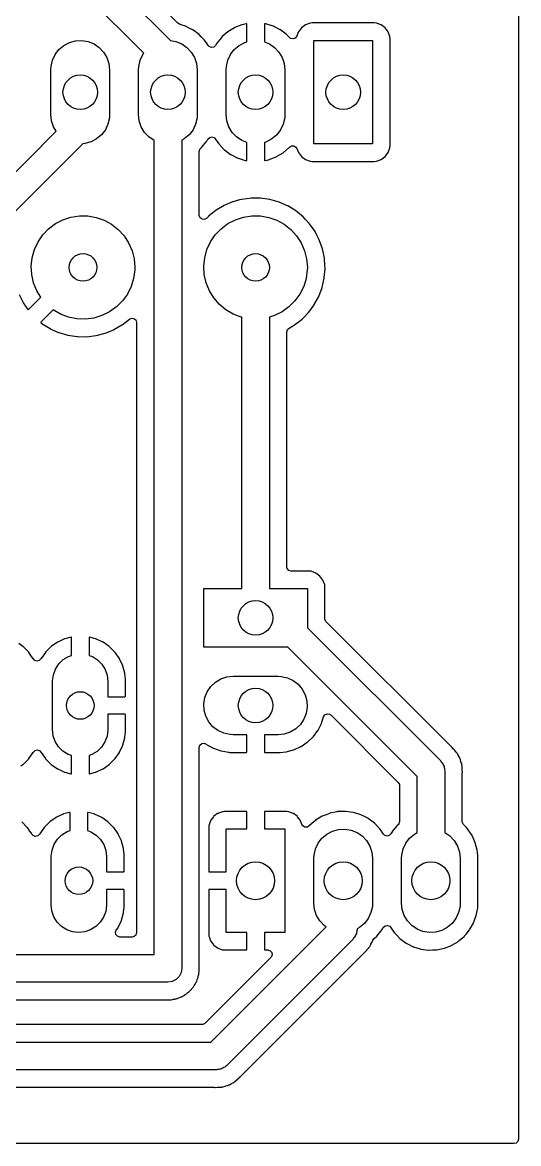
# Model space of a CAD drawing. Extents: x 116.3 to 157, y -94 to -43.2.
# Drawn here: x 142.6 to 156.97, y -93.98 to -61.48 of the extents above; entities that cross this region are included whole.
import ezdxf

# ---------------------------------------------------------------- set-up
doc = ezdxf.new("R2010")
doc.units = 0
doc.layers.add('BLACK', color=7, linetype='CONTINUOUS')

msp = doc.modelspace()

# ---------------------------------------------------------------- linework, layer by layer
at = {"layer": 'BLACK', "linetype": 'CONTINUOUS'}
for p, q in [((156.974, -43.306), (156.974, -93.854)), ((147.1, -61.5011), (143.434, -57.8352)), ((143.017, -58.1372), (146.885, -62.0052)), ((146.118, -62.3694), (142.568, -58.82)), ((147.151, -61.5323), (147.1, -61.5011)), ((147.224, -61.5548), (147.151, -61.5323)), ((147.327, -61.5868), (147.224, -61.5548)), ((147.43, -61.639), (147.327, -61.5868)), ((147.528, -61.6888), (147.43, -61.639)), ((147.532, -61.6912), (147.528, -61.6888)), ((147.528, -61.6888), (147.528, -61.6888)), ((147.717, -61.8289), (147.532, -61.6912)), ((148.547, -61.7523), (148.381, -61.8963)), ((148.555, -61.746), (148.547, -61.7523)), ((148.743, -61.632), (148.555, -61.746)), ((148.753, -61.6273), (148.743, -61.632)), ((148.957, -61.5465), (148.753, -61.6273)), ((148.967, -61.5435), (148.957, -61.5465)), ((149.085, -61.5188), (148.967, -61.5435)), ((149.096, -61.5203), (149.085, -61.5188)), ((149.1, -61.5338), (149.096, -61.5203)), ((149.1, -62.0435), (149.1, -61.5338)), ((149.612, -61.5183), (149.608, -61.5315)), ((149.608, -61.5315), (149.608, -62.0415)), ((149.626, -61.5161), (149.612, -61.5183)), ((149.641, -61.5182), (149.626, -61.5161)), ((149.652, -61.5205), (149.641, -61.5182)), ((149.861, -61.5856), (149.652, -61.5205)), ((149.871, -61.5896), (149.861, -61.5856)), ((150.067, -61.6893), (149.871, -61.5896)), ((150.076, -61.6949), (150.067, -61.6893)), ((150.253, -61.8261), (150.076, -61.6949)), ((150.593, -61.7533), (150.59, -61.7617)), ((150.681, -61.6367), (150.593, -61.7533)), ((150.797, -61.5494), (150.681, -61.6367)), ((150.933, -61.4983), (150.797, -61.5494)), ((150.996, -61.4915), (150.933, -61.4983)), ((152.792, -61.4915), (150.996, -61.4915)), ((152.854, -61.4983), (152.792, -61.4915)), ((152.991, -61.5494), (152.854, -61.4983)), ((153.107, -61.6367), (152.991, -61.5494)), ((153.194, -61.7533), (153.107, -61.6367)), ((153.246, -61.8897), (153.194, -61.7533)), ((143.798, -62.1453), (143.961, -62.0597)), ((143.961, -62.0597), (144.138, -62.0109)), ((144.138, -62.0109), (144.321, -62.0013)), ((144.321, -62.0013), (144.502, -62.0313)), ((144.502, -62.0313), (144.673, -62.0995)), ((146.885, -62.0052), (147.042, -62.0313)), ((147.042, -62.0313), (147.213, -62.0995)), ((147.777, -61.8912), (147.717, -61.8289)), ((147.835, -61.9519), (147.777, -61.8912)), ((147.876, -61.9957), (147.835, -61.9519)), ((147.947, -62.1009), (147.876, -61.9957)), ((148.234, -62.0739), (148.228, -62.0827)), ((148.373, -61.904), (148.234, -62.0739)), ((148.381, -61.8963), (148.373, -61.904)), ((148.878, -62.1453), (149.041, -62.0597)), ((149.041, -62.0597), (149.1, -62.0435)), ((149.608, -62.0415), (149.753, -62.0995)), ((150.261, -61.8331), (150.253, -61.8261)), ((150.339, -61.9156), (150.261, -61.8331)), ((150.37, -61.9391), (150.339, -61.9156)), ((150.439, -61.9543), (150.37, -61.9391)), ((150.506, -61.9296), (150.439, -61.9543)), ((150.548, -61.8728), (150.506, -61.9296)), ((150.59, -61.7617), (150.548, -61.8728)), ((151.044, -65), (151.044, -62)), ((151.044, -62), (152.744, -62)), ((152.744, -62), (152.744, -65)), ((153.252, -61.9519), (153.246, -61.8897)), ((153.252, -65.0481), (153.252, -61.9519)), ((143.547, -62.4097), (143.658, -62.2638)), ((143.658, -62.2638), (143.798, -62.1453)), ((144.673, -62.0995), (144.825, -62.2027)), ((144.825, -62.2027), (144.951, -62.3361)), ((144.951, -62.3361), (145.045, -62.4935)), ((146.087, -62.4097), (146.118, -62.3694)), ((147.213, -62.0995), (147.365, -62.2027)), ((147.365, -62.2027), (147.491, -62.3361)), ((147.491, -62.3361), (147.585, -62.4935)), ((147.98, -62.1499), (147.947, -62.1009)), ((148.007, -62.1791), (147.98, -62.1499)), ((148.074, -62.2051), (148.007, -62.1791)), ((148.143, -62.1912), (148.074, -62.2051)), ((148.194, -62.1419), (148.143, -62.1912)), ((148.228, -62.0827), (148.194, -62.1419)), ((148.627, -62.4097), (148.738, -62.2638)), ((148.738, -62.2638), (148.878, -62.1453)), ((149.753, -62.0995), (149.905, -62.2027)), ((149.905, -62.2027), (150.031, -62.3361)), ((150.031, -62.3361), (150.125, -62.4935)), ((143.429, -62.7553), (143.469, -62.5761)), ((143.469, -62.5761), (143.547, -62.4097)), ((145.045, -62.4935), (145.104, -62.6675)), ((145.104, -62.6675), (145.124, -62.85)), ((145.969, -62.7553), (146.009, -62.5761)), ((146.009, -62.5761), (146.087, -62.4097)), ((147.585, -62.4935), (147.644, -62.6675)), ((147.644, -62.6675), (147.664, -62.85)), ((148.509, -62.7553), (148.549, -62.5761)), ((148.549, -62.5761), (148.627, -62.4097)), ((150.125, -62.4935), (150.184, -62.6675)), ((150.184, -62.6675), (150.204, -62.85)), ((143.424, -62.85), (143.429, -62.7553)), ((143.424, -64.15), (143.424, -62.85)), ((145.124, -62.85), (145.124, -64.15)), ((145.964, -62.85), (145.969, -62.7553)), ((145.964, -64.15), (145.964, -62.85)), ((147.664, -62.85), (147.664, -64.15)), ((148.504, -62.85), (148.509, -62.7553)), ((148.504, -64.15), (148.504, -62.85)), ((150.204, -62.85), (150.204, -64.15)), ((143.444, -64.3325), (143.424, -64.15)), ((143.502, -64.5065), (143.444, -64.3325)), ((145.119, -64.2447), (145.078, -64.4239)), ((145.124, -64.15), (145.119, -64.2447)), ((145.984, -64.3325), (145.964, -64.15)), ((146.042, -64.5065), (145.984, -64.3325)), ((147.659, -64.2447), (147.618, -64.4239)), ((147.664, -64.15), (147.659, -64.2447)), ((148.524, -64.3325), (148.504, -64.15)), ((148.582, -64.5065), (148.524, -64.3325)), ((150.199, -64.2447), (150.158, -64.4239)), ((150.204, -64.15), (150.199, -64.2447)), ((137.488, -70.72), (143.577, -64.6311)), ((143.577, -64.6311), (143.502, -64.5065)), ((145.001, -64.5903), (144.889, -64.7362)), ((145.078, -64.4239), (145.001, -64.5903)), ((146.137, -64.6639), (146.042, -64.5065)), ((146.263, -64.7973), (146.137, -64.6639)), ((147.541, -64.5903), (147.429, -64.7362)), ((147.618, -64.4239), (147.541, -64.5903)), ((148.677, -64.6639), (148.582, -64.5065)), ((148.803, -64.7973), (148.677, -64.6639)), ((150.081, -64.5903), (149.969, -64.7362)), ((150.158, -64.4239), (150.081, -64.5903)), ((144.347, -64.9923), (137.937, -71.4028)), ((144.41, -64.9891), (144.347, -64.9923)), ((144.587, -64.9403), (144.41, -64.9891)), ((144.749, -64.8547), (144.587, -64.9403)), ((144.889, -64.7362), (144.749, -64.8547)), ((146.414, -64.8999), (146.263, -64.7973)), ((146.414, -88.5), (146.414, -64.8999)), ((147.289, -64.8547), (147.214, -64.8944)), ((147.214, -64.8944), (147.214, -88.9)), ((147.429, -64.7362), (147.289, -64.8547)), ((147.837, -65.0447), (147.934, -64.9264)), ((147.934, -64.9264), (147.937, -64.9222)), ((147.934, -64.9264), (147.934, -64.9264)), ((147.937, -64.9222), (147.974, -64.8581)), ((147.974, -64.8581), (148.025, -64.8088)), ((148.025, -64.8088), (148.095, -64.7949)), ((148.095, -64.7949), (148.161, -64.8209)), ((148.161, -64.8209), (148.188, -64.85)), ((148.188, -64.85), (148.289, -64.9996)), ((148.289, -64.9996), (148.295, -65.0079)), ((148.955, -64.9005), (148.803, -64.7973)), ((149.1, -64.9585), (148.955, -64.9005)), ((149.1, -65.4685), (149.1, -64.9585)), ((149.667, -64.9403), (149.608, -64.9565)), ((149.608, -64.9565), (149.608, -65.4662)), ((149.829, -64.8547), (149.667, -64.9403)), ((149.969, -64.7362), (149.829, -64.8547)), ((152.744, -65), (151.044, -65)), ((147.722, -65.2178), (147.742, -65.1497)), ((147.722, -67.0655), (147.722, -65.2178)), ((147.742, -65.1497), (147.766, -65.1227)), ((147.766, -65.1227), (147.787, -65.104)), ((147.787, -65.104), (147.791, -65.1005)), ((147.787, -65.104), (147.787, -65.104)), ((147.791, -65.1005), (147.837, -65.0447)), ((148.295, -65.0079), (148.447, -65.1669)), ((148.447, -65.1669), (148.455, -65.1739)), ((148.455, -65.1739), (148.631, -65.3051)), ((148.631, -65.3051), (148.64, -65.3107)), ((148.64, -65.3107), (148.836, -65.4104)), ((149.964, -65.368), (150.152, -65.254)), ((150.152, -65.254), (150.161, -65.2477)), ((150.161, -65.2477), (150.327, -65.1037)), ((150.327, -65.1037), (150.334, -65.096)), ((150.334, -65.096), (150.335, -65.0957)), ((150.335, -65.0956), (150.338, -65.0922)), ((150.335, -65.0957), (150.335, -65.0956)), ((150.338, -65.0922), (150.339, -65.0929)), ((150.339, -65.0929), (150.393, -65.0557)), ((150.393, -65.0557), (150.464, -65.0538)), ((150.464, -65.0538), (150.525, -65.0905)), ((150.525, -65.0905), (150.55, -65.1314)), ((150.55, -65.1314), (150.557, -65.1497)), ((150.557, -65.1497), (150.593, -65.2467)), ((150.593, -65.2467), (150.681, -65.3633)), ((153.107, -65.3633), (153.194, -65.2467)), ((153.194, -65.2467), (153.246, -65.1103)), ((153.246, -65.1103), (153.252, -65.0481)), ((148.836, -65.4104), (148.846, -65.4144)), ((148.846, -65.4144), (149.056, -65.4795)), ((149.056, -65.4795), (149.066, -65.4818)), ((149.066, -65.4818), (149.082, -65.4839)), ((149.082, -65.4839), (149.096, -65.4817)), ((149.096, -65.4817), (149.1, -65.4685)), ((149.608, -65.4662), (149.612, -65.4797)), ((149.612, -65.4797), (149.622, -65.4812)), ((149.622, -65.4812), (149.74, -65.4565)), ((149.74, -65.4565), (149.75, -65.4535)), ((149.75, -65.4535), (149.955, -65.3727)), ((149.955, -65.3727), (149.964, -65.368)), ((150.681, -65.3633), (150.797, -65.4506)), ((150.797, -65.4506), (150.933, -65.5017)), ((150.933, -65.5017), (150.996, -65.5085)), ((150.996, -65.5085), (152.792, -65.5085)), ((152.792, -65.5085), (152.854, -65.5017)), ((152.854, -65.5017), (152.991, -65.4506)), ((152.991, -65.4506), (153.107, -65.3633)), ((148.889, -66.6248), (148.692, -66.6788)), ((148.952, -66.6077), (148.889, -66.6248)), ((148.956, -66.6065), (148.952, -66.6077)), ((148.952, -66.6077), (148.952, -66.6077)), ((149.104, -66.587), (148.956, -66.6065)), ((149.223, -66.5713), (149.104, -66.587)), ((149.227, -66.5708), (149.223, -66.5713)), ((149.223, -66.5713), (149.223, -66.5713)), ((149.232, -66.5708), (149.227, -66.5708)), ((149.357, -66.5715), (149.232, -66.5708)), ((149.232, -66.5708), (149.232, -66.5708)), ((149.501, -66.5722), (149.357, -66.5715)), ((149.568, -66.5817), (149.501, -66.5722)), ((149.768, -66.6102), (149.568, -66.5817)), ((149.772, -66.6108), (149.768, -66.6102)), ((149.768, -66.6102), (149.768, -66.6102)), ((150.036, -66.6858), (149.772, -66.6108)), ((148.205, -66.9269), (147.991, -67.0981)), ((148.209, -66.9247), (148.205, -66.9269)), ((148.395, -66.8128), (148.209, -66.9247)), ((148.209, -66.9247), (148.209, -66.9247)), ((148.44, -66.7862), (148.395, -66.8128)), ((148.444, -66.7845), (148.44, -66.7862)), ((148.688, -66.6805), (148.444, -66.7845)), ((148.444, -66.7845), (148.444, -66.7845)), ((148.692, -66.6788), (148.688, -66.6805)), ((150.04, -66.6875), (150.036, -66.6858)), ((150.283, -66.7942), (150.04, -66.6875)), ((150.04, -66.6875), (150.04, -66.6875)), ((150.287, -66.7959), (150.283, -66.7942)), ((150.52, -66.939), (150.287, -66.7959)), ((150.566, -66.9768), (150.52, -66.939)), ((143.554, -67.3107), (143.773, -67.1972)), ((143.773, -67.1972), (144.006, -67.1208)), ((144.006, -67.1208), (144.249, -67.0837)), ((144.249, -67.0837), (144.495, -67.0867)), ((144.495, -67.0867), (144.737, -67.1298)), ((144.737, -67.1298), (144.969, -67.2118)), ((144.969, -67.2118), (145.184, -67.3306)), ((147.723, -67.0778), (147.722, -67.0655)), ((147.749, -67.1437), (147.723, -67.0778)), ((147.807, -67.1847), (147.749, -67.1437)), ((147.878, -67.1879), (147.807, -67.1847)), ((147.94, -67.1523), (147.878, -67.1879)), ((147.988, -67.1012), (147.94, -67.1523)), ((147.991, -67.0981), (147.988, -67.1012)), ((147.988, -67.1012), (147.988, -67.1012)), ((148.554, -67.3107), (148.773, -67.1972)), ((148.773, -67.1972), (149.006, -67.1208)), ((149.006, -67.1208), (149.249, -67.0837)), ((149.249, -67.0837), (149.495, -67.0867)), ((149.495, -67.0867), (149.737, -67.1298)), ((149.737, -67.1298), (149.969, -67.2118)), ((149.969, -67.2118), (150.184, -67.3306)), ((150.729, -67.1097), (150.566, -66.9768)), ((150.732, -67.1124), (150.729, -67.1097)), ((150.729, -67.1097), (150.729, -67.1097)), ((150.735, -67.1156), (150.732, -67.1124)), ((150.802, -67.1879), (150.735, -67.1156)), ((150.735, -67.1156), (150.735, -67.1156)), ((150.918, -67.3131), (150.802, -67.1879)), ((143.188, -67.636), (143.358, -67.4583)), ((143.358, -67.4583), (143.554, -67.3107)), ((145.184, -67.3306), (145.377, -67.483)), ((145.377, -67.483), (145.542, -67.6648)), ((148.188, -67.636), (148.358, -67.4583)), ((148.358, -67.4583), (148.554, -67.3107)), ((150.184, -67.3306), (150.377, -67.483)), ((150.377, -67.483), (150.542, -67.6648)), ((151.076, -67.5371), (150.918, -67.3131)), ((151.078, -67.5409), (151.076, -67.5371)), ((151.132, -67.6452), (151.078, -67.5409)), ((151.078, -67.5409), (151.078, -67.5409)), ((142.946, -68.0621), (143.05, -67.8391)), ((143.05, -67.8391), (143.188, -67.636)), ((145.542, -67.6648), (145.676, -67.8712)), ((145.676, -67.8712), (145.774, -68.0966)), ((147.946, -68.0621), (148.05, -67.8391)), ((148.05, -67.8391), (148.188, -67.636)), ((150.542, -67.6648), (150.676, -67.8712)), ((150.676, -67.8712), (150.774, -68.0966)), ((151.201, -67.7805), (151.132, -67.6452)), ((151.293, -68.0386), (151.201, -67.7805)), ((142.88, -68.2989), (142.946, -68.0621)), ((145.774, -68.0966), (145.834, -68.335)), ((147.88, -68.2989), (147.946, -68.0621)), ((150.774, -68.0966), (150.834, -68.335)), ((151.311, -68.128), (151.293, -68.0386)), ((151.338, -68.259), (151.311, -68.128)), ((142.854, -68.5434), (142.88, -68.2989)), ((142.868, -68.7888), (142.854, -68.5434)), ((145.834, -68.335), (145.854, -68.58)), ((145.854, -68.58), (145.852, -68.6533)), ((147.854, -68.5434), (147.88, -68.2989)), ((147.868, -68.7888), (147.854, -68.5434)), ((150.834, -68.335), (150.854, -68.58)), ((150.854, -68.58), (150.852, -68.6533)), ((151.348, -68.3068), (151.338, -68.259)), ((151.349, -68.311), (151.348, -68.3068)), ((151.349, -68.3111), (151.349, -68.311)), ((151.364, -68.5357), (151.349, -68.3111)), ((151.367, -68.58), (151.364, -68.5357)), ((151.367, -68.6222), (151.367, -68.58)), ((142.922, -69.0286), (142.868, -68.7888)), ((145.82, -68.897), (145.748, -69.1322)), ((145.852, -68.6533), (145.82, -68.897)), ((147.922, -69.0286), (147.868, -68.7888)), ((150.82, -68.897), (150.748, -69.1322)), ((150.852, -68.6533), (150.82, -68.897)), ((151.281, -69.1619), (151.342, -68.8949)), ((151.342, -68.8949), (151.345, -68.8688)), ((151.345, -68.8688), (151.366, -68.6246)), ((151.366, -68.6246), (151.367, -68.6222)), ((151.366, -68.6246), (151.366, -68.6246)), ((143.015, -69.2563), (142.922, -69.0286)), ((145.748, -69.1322), (145.64, -69.3526)), ((148.015, -69.2563), (147.922, -69.0286)), ((150.748, -69.1322), (150.64, -69.3526)), ((151.184, -69.4181), (151.281, -69.1619)), ((142.5, -69.3638), (142.619, -69.6007)), ((142.777, -69.7974), (143.13, -69.4444)), ((143.13, -69.4444), (143.015, -69.2563)), ((145.496, -69.5522), (145.322, -69.7257)), ((145.64, -69.3526), (145.496, -69.5522)), ((148.143, -69.4659), (148.015, -69.2563)), ((148.304, -69.6517), (148.143, -69.4659)), ((150.496, -69.5522), (150.322, -69.7257)), ((150.64, -69.3526), (150.496, -69.5522)), ((151.054, -69.6587), (151.184, -69.4181)), ((142.619, -69.6007), (142.624, -69.6081)), ((142.624, -69.6081), (142.753, -69.7963)), ((142.753, -69.7963), (142.763, -69.8046)), ((142.763, -69.8046), (142.777, -69.7974)), ((143.488, -69.8046), (143.137, -70.1563)), ((143.493, -69.8087), (143.488, -69.8046)), ((143.706, -69.9327), (143.493, -69.8087)), ((145.122, -69.8684), (144.901, -69.9766)), ((145.322, -69.7257), (145.122, -69.8684)), ((148.493, -69.8087), (148.304, -69.6517)), ((148.706, -69.9327), (148.493, -69.8087)), ((150.122, -69.8684), (149.901, -69.9766)), ((150.322, -69.7257), (150.122, -69.8684)), ((150.888, -69.8825), (150.891, -69.8794)), ((150.891, -69.8794), (150.894, -69.876)), ((150.894, -69.876), (151.051, -69.6622)), ((150.894, -69.876), (150.894, -69.876)), ((151.051, -69.6622), (151.054, -69.6587)), ((143.137, -70.1563), (143.129, -70.1697)), ((143.129, -70.1697), (143.136, -70.1796)), ((143.136, -70.1796), (143.167, -70.2056)), ((143.167, -70.2056), (143.174, -70.2106)), ((143.935, -70.0204), (143.706, -69.9327)), ((144.176, -70.0694), (143.935, -70.0204)), ((144.422, -70.0785), (144.176, -70.0694)), ((144.666, -70.0472), (144.422, -70.0785)), ((144.901, -69.9766), (144.666, -70.0472)), ((145.488, -70.242), (145.701, -70.0757)), ((145.701, -70.0757), (145.702, -70.0771)), ((145.702, -70.0771), (145.759, -70.0496)), ((145.759, -70.0496), (145.829, -70.0584)), ((145.829, -70.0584), (145.884, -70.1039)), ((145.884, -70.1039), (145.905, -70.174)), ((145.905, -70.174), (145.905, -87.8655)), ((148.935, -70.0204), (148.706, -69.9327)), ((148.954, -70.0242), (148.935, -70.0204)), ((148.954, -77.89), (148.954, -70.0242)), ((149.901, -69.9766), (149.754, -70.0208)), ((149.754, -70.0208), (149.754, -77.89)), ((150.485, -70.2451), (150.701, -70.0761)), ((150.701, -70.0761), (150.709, -70.0676)), ((150.709, -70.0676), (150.888, -69.8825)), ((143.174, -70.2106), (143.399, -70.3515)), ((143.399, -70.3515), (143.407, -70.3556)), ((143.407, -70.3556), (143.648, -70.4647)), ((143.648, -70.4647), (143.656, -70.4677)), ((143.656, -70.4677), (143.911, -70.543)), ((144.735, -70.556), (144.992, -70.4887)), ((144.992, -70.4887), (145, -70.4859)), ((145, -70.4859), (145.245, -70.3844)), ((145.245, -70.3844), (145.252, -70.3806)), ((145.252, -70.3806), (145.481, -70.2468)), ((145.481, -70.2468), (145.488, -70.242)), ((150.262, -70.4477), (150.282, -70.3796)), ((150.262, -77.2555), (150.262, -70.4477)), ((150.282, -70.3796), (150.325, -70.339)), ((150.325, -70.339), (150.482, -70.2472)), ((150.482, -70.2472), (150.485, -70.2451)), ((150.482, -70.2472), (150.482, -70.2472)), ((143.911, -70.543), (143.919, -70.5449)), ((143.919, -70.5449), (144.181, -70.585)), ((144.181, -70.585), (144.19, -70.5857)), ((144.19, -70.5857), (144.455, -70.5899)), ((144.455, -70.5899), (144.463, -70.5894)), ((144.463, -70.5894), (144.727, -70.5576)), ((144.727, -70.5576), (144.735, -70.556)), ((150.274, -77.3078), (150.262, -77.2555)), ((150.32, -77.3615), (150.274, -77.3078)), ((150.388, -77.3815), (150.32, -77.3615)), ((150.902, -77.3815), (150.388, -77.3815)), ((150.964, -77.3883), (150.902, -77.3815)), ((151.101, -77.4394), (150.964, -77.3883)), ((151.217, -77.5267), (151.101, -77.4394)), ((151.304, -77.6433), (151.217, -77.5267)), ((151.356, -77.7797), (151.304, -77.6433)), ((147.854, -79.59), (147.854, -77.89)), ((147.854, -77.89), (148.954, -77.89)), ((149.754, -77.89), (150.854, -77.89)), ((150.854, -77.89), (150.854, -79.0243)), ((151.362, -77.8419), (151.356, -77.7797)), ((151.362, -78.7615), (151.362, -77.8419)), ((151.365, -78.7883), (151.362, -78.7615)), ((151.399, -78.8506), (151.365, -78.7883)), ((155.019, -82.47), (151.399, -78.8506)), ((144.007, -79.2973), (143.83, -79.3448)), ((144.016, -79.2985), (144.007, -79.2973)), ((144.02, -79.312), (144.016, -79.2985)), ((144.531, -79.2989), (144.528, -79.3069)), ((144.545, -79.2986), (144.531, -79.2989)), ((144.718, -79.3448), (144.545, -79.2986)), ((150.854, -79.0243), (154.717, -82.8872)), ((142.614, -79.5706), (142.493, -79.4862)), ((142.618, -79.5738), (142.614, -79.5706)), ((142.614, -79.5706), (142.614, -79.5706)), ((142.78, -79.7357), (142.618, -79.5738)), ((143.426, -79.5781), (143.272, -79.7321)), ((143.434, -79.571), (143.426, -79.5781)), ((143.613, -79.4461), (143.434, -79.571)), ((143.622, -79.4406), (143.613, -79.4461)), ((143.82, -79.3485), (143.622, -79.4406)), ((143.83, -79.3448), (143.82, -79.3485)), ((144.02, -79.8266), (144.02, -79.312)), ((144.528, -79.3069), (144.528, -79.8265)), ((144.728, -79.3485), (144.718, -79.3448)), ((144.925, -79.4406), (144.728, -79.3485)), ((144.935, -79.4461), (144.925, -79.4406)), ((145.113, -79.571), (144.935, -79.4461)), ((145.122, -79.5781), (145.113, -79.571)), ((145.276, -79.7321), (145.122, -79.5781)), ((150.288, -79.59), (147.854, -79.59)), ((154.034, -83.3357), (150.288, -79.59)), ((142.783, -79.7402), (142.78, -79.7357)), ((142.824, -79.7981), (142.783, -79.7402)), ((142.783, -79.7402), (142.783, -79.7402)), ((142.911, -79.9233), (142.824, -79.7981)), ((142.914, -79.9282), (142.911, -79.9233)), ((142.915, -79.9305), (142.914, -79.9282)), ((142.946, -79.9666), (142.915, -79.9305)), ((143.133, -79.9305), (143.082, -79.9795)), ((143.14, -79.919), (143.133, -79.9305)), ((143.265, -79.7405), (143.14, -79.919)), ((143.272, -79.7321), (143.265, -79.7405)), ((143.654, -80.0744), (143.781, -79.9496)), ((143.781, -79.9496), (143.933, -79.8561)), ((143.933, -79.8561), (144.02, -79.8266)), ((144.528, -79.8265), (144.625, -79.861)), ((144.625, -79.861), (144.775, -79.9565)), ((144.775, -79.9565), (144.901, -80.0831)), ((145.283, -79.7405), (145.276, -79.7321)), ((145.408, -79.919), (145.283, -79.7405)), ((145.413, -79.9285), (145.408, -79.919)), ((145.505, -80.1259), (145.413, -79.9285)), ((143.012, -79.993), (142.946, -79.9666)), ((143.082, -79.9795), (143.012, -79.993)), ((143.496, -80.3919), (143.557, -80.2243)), ((143.557, -80.2243), (143.654, -80.0744)), ((144.901, -80.0831), (144.995, -80.2343)), ((144.995, -80.2343), (145.054, -80.4028)), ((145.509, -80.1362), (145.505, -80.1259)), ((145.565, -80.3467), (145.509, -80.1362)), ((143.474, -80.5688), (143.496, -80.3919)), ((143.474, -80.58), (143.474, -80.5688)), ((143.474, -81.98), (143.474, -80.58)), ((145.054, -80.4028), (145.074, -80.58)), ((145.074, -80.58), (145.074, -81.026)), ((145.567, -80.3575), (145.565, -80.3467)), ((145.582, -80.5202), (145.567, -80.3575)), ((145.582, -80.5256), (145.582, -80.5202)), ((145.582, -81.0125), (145.582, -80.5256)), ((148.057, -80.7291), (148.19, -80.6029)), ((148.19, -80.6029), (148.347, -80.5084)), ((148.347, -80.5084), (148.521, -80.4498)), ((148.521, -80.4498), (148.704, -80.43)), ((148.704, -80.43), (150.004, -80.43)), ((150.004, -80.43), (150.099, -80.4353)), ((150.099, -80.4353), (150.278, -80.4753)), ((150.278, -80.4753), (150.444, -80.5529)), ((150.444, -80.5529), (150.59, -80.6645)), ((147.885, -81.0514), (147.953, -80.8809)), ((147.953, -80.8809), (148.057, -80.7291)), ((150.59, -80.6645), (150.708, -80.8047)), ((150.708, -80.8047), (150.794, -80.9671)), ((145.074, -81.026), (145.564, -81.026)), ((145.564, -81.026), (145.579, -81.0215)), ((145.579, -81.0215), (145.58, -81.0201)), ((145.58, -81.0201), (145.582, -81.0125)), ((147.855, -81.2326), (147.885, -81.0514)), ((147.865, -81.4159), (147.855, -81.2326)), ((150.794, -80.9671), (150.843, -81.1441)), ((150.843, -81.1441), (150.852, -81.3274)), ((145.568, -81.534), (145.074, -81.534)), ((145.074, -81.534), (145.074, -81.98)), ((145.576, -81.5357), (145.568, -81.534)), ((145.577, -81.5369), (145.576, -81.5357)), ((145.582, -81.5521), (145.577, -81.5369)), ((145.582, -82.0344), (145.582, -81.5521)), ((147.913, -81.5929), (147.865, -81.4159)), ((150.822, -81.5086), (150.754, -81.6791)), ((150.852, -81.3274), (150.822, -81.5086)), ((151.324, -81.6066), (151.364, -81.5474)), ((151.364, -81.5474), (151.429, -81.5189)), ((151.429, -81.5189), (151.499, -81.5301)), ((151.499, -81.5301), (151.534, -81.5548)), ((151.534, -81.5548), (153.488, -83.5094)), ((147.999, -81.7553), (147.913, -81.5929)), ((148.118, -81.8955), (147.999, -81.7553)), ((148.263, -82.0071), (148.118, -81.8955)), ((150.651, -81.8309), (150.518, -81.957)), ((150.754, -81.6791), (150.651, -81.8309)), ((151.165, -81.9934), (151.264, -81.7975)), ((151.264, -81.7975), (151.268, -81.7877)), ((151.268, -81.7877), (151.324, -81.6066)), ((143.494, -82.1572), (143.474, -81.98)), ((143.552, -82.3257), (143.494, -82.1572)), ((145.051, -82.1681), (144.99, -82.3357)), ((145.074, -81.9912), (145.051, -82.1681)), ((145.074, -81.98), (145.074, -81.9912)), ((145.509, -82.4238), (145.565, -82.2133)), ((145.565, -82.2133), (145.567, -82.2025)), ((145.567, -82.2025), (145.582, -82.0398)), ((145.582, -82.0398), (145.582, -82.0344)), ((148.43, -82.0847), (148.263, -82.0071)), ((148.609, -82.1247), (148.43, -82.0847)), ((148.704, -82.13), (148.609, -82.1247)), ((149.1, -82.13), (148.704, -82.13)), ((149.1, -82.6245), (149.1, -82.13)), ((150.004, -82.13), (149.608, -82.13)), ((149.608, -82.13), (149.608, -82.6199)), ((150.186, -82.1102), (150.004, -82.13)), ((150.36, -82.0516), (150.186, -82.1102)), ((150.518, -81.957), (150.36, -82.0516)), ((150.862, -82.3385), (151.021, -82.1868)), ((151.021, -82.1868), (151.028, -82.1788)), ((151.028, -82.1788), (151.159, -82.0025)), ((151.159, -82.0025), (151.165, -81.9934)), ((143.647, -82.4769), (143.552, -82.3257)), ((143.773, -82.6035), (143.647, -82.4769)), ((144.894, -82.4856), (144.766, -82.6104)), ((144.99, -82.3357), (144.894, -82.4856)), ((145.413, -82.6315), (145.505, -82.4341)), ((145.505, -82.4341), (145.509, -82.4238)), ((147.722, -82.4977), (147.742, -82.4295)), ((147.722, -88.9955), (147.722, -82.4977)), ((147.742, -82.4295), (147.796, -82.383)), ((147.796, -82.383), (147.866, -82.3729)), ((147.866, -82.3729), (147.923, -82.3978)), ((147.923, -82.3978), (147.923, -82.3968)), ((147.923, -82.3968), (147.936, -82.4059)), ((147.936, -82.4059), (148.127, -82.5146)), ((148.127, -82.5146), (148.137, -82.519)), ((148.137, -82.519), (148.344, -82.594)), ((150.461, -82.5633), (150.662, -82.4731)), ((150.662, -82.4731), (150.671, -82.4679)), ((150.671, -82.4679), (150.853, -82.3451)), ((150.853, -82.3451), (150.862, -82.3385)), ((155.034, -82.4829), (155.019, -82.47)), ((155.045, -82.4911), (155.034, -82.4829)), ((155.049, -82.496), (155.045, -82.4911)), ((155.091, -82.542), (155.049, -82.496)), ((155.095, -82.5467), (155.091, -82.542)), ((155.11, -82.5613), (155.095, -82.5467)), ((142.618, -82.9862), (142.78, -82.8243)), ((142.78, -82.8243), (142.789, -82.8118)), ((142.789, -82.8118), (142.879, -82.6825)), ((142.879, -82.6825), (142.911, -82.6367)), ((142.911, -82.6367), (142.914, -82.6318)), ((142.914, -82.6318), (142.915, -82.6295)), ((142.915, -82.6295), (142.966, -82.5805)), ((142.966, -82.5805), (143.036, -82.567)), ((143.036, -82.567), (143.102, -82.5934)), ((143.102, -82.5934), (143.133, -82.6295)), ((143.133, -82.6295), (143.14, -82.641)), ((143.14, -82.641), (143.265, -82.8195)), ((143.265, -82.8195), (143.272, -82.8279)), ((143.272, -82.8279), (143.426, -82.9819)), ((143.923, -82.699), (143.773, -82.6035)), ((144.02, -82.7335), (143.923, -82.699)), ((144.02, -83.2531), (144.02, -82.7335)), ((144.614, -82.7039), (144.528, -82.7334)), ((144.528, -82.7334), (144.528, -83.248)), ((144.766, -82.6104), (144.614, -82.7039)), ((145.122, -82.9819), (145.276, -82.8279)), ((145.276, -82.8279), (145.283, -82.8195)), ((145.283, -82.8195), (145.408, -82.641)), ((145.408, -82.641), (145.413, -82.6315)), ((148.344, -82.594), (148.354, -82.5968)), ((148.354, -82.5968), (148.571, -82.6361)), ((148.571, -82.6361), (148.58, -82.6371)), ((148.58, -82.6371), (148.598, -82.6379)), ((148.598, -82.6379), (148.601, -82.638)), ((148.601, -82.638), (149.082, -82.638)), ((149.082, -82.638), (149.097, -82.6335)), ((149.097, -82.6335), (149.098, -82.6321)), ((149.098, -82.6321), (149.1, -82.6245)), ((149.608, -82.6199), (149.612, -82.6351)), ((149.612, -82.6351), (149.614, -82.6363)), ((149.614, -82.6363), (149.621, -82.638)), ((149.621, -82.638), (150.059, -82.638)), ((150.059, -82.638), (150.064, -82.6378)), ((150.064, -82.6378), (150.228, -82.6239)), ((150.228, -82.6239), (150.239, -82.6221)), ((150.239, -82.6221), (150.451, -82.5669)), ((150.451, -82.5669), (150.461, -82.5633)), ((155.112, -82.5638), (155.11, -82.5613)), ((155.123, -82.5772), (155.112, -82.5638)), ((155.127, -82.5822), (155.123, -82.5772)), ((155.168, -82.6281), (155.127, -82.5822)), ((155.168, -82.6282), (155.168, -82.6281)), ((155.173, -82.6331), (155.168, -82.6282)), ((155.176, -82.6388), (155.173, -82.6331)), ((155.18, -82.6452), (155.176, -82.6388)), ((155.176, -82.6388), (155.176, -82.6388)), ((155.191, -82.6615), (155.18, -82.6452)), ((155.2, -82.6725), (155.191, -82.6615)), ((155.214, -82.7009), (155.2, -82.6725)), ((155.231, -82.7334), (155.214, -82.7009)), ((155.234, -82.7392), (155.231, -82.7334)), ((155.268, -82.7984), (155.234, -82.7392)), ((155.27, -82.8047), (155.268, -82.7984)), ((155.273, -82.8118), (155.27, -82.8047)), ((155.27, -82.8047), (155.27, -82.8047)), ((155.28, -82.8301), (155.273, -82.8118)), ((155.287, -82.8426), (155.28, -82.8301)), ((155.288, -82.849), (155.287, -82.8426)), ((155.304, -82.9087), (155.288, -82.849)), ((155.288, -82.849), (155.288, -82.849)), ((142.55, -83.0337), (142.614, -82.9894)), ((142.614, -82.9894), (142.618, -82.9862)), ((142.614, -82.9894), (142.614, -82.9894)), ((143.426, -82.9819), (143.434, -82.989)), ((143.434, -82.989), (143.613, -83.1139)), ((143.613, -83.1139), (143.622, -83.1194)), ((143.622, -83.1194), (143.82, -83.2115)), ((144.728, -83.2115), (144.925, -83.1194)), ((144.925, -83.1194), (144.935, -83.1139)), ((144.935, -83.1139), (145.113, -82.989)), ((145.113, -82.989), (145.122, -82.9819)), ((154.717, -82.8872), (154.735, -82.9126)), ((154.735, -82.9126), (154.757, -82.9349)), ((154.757, -82.9349), (154.772, -82.9629)), ((154.772, -82.9629), (154.79, -82.9884)), ((154.79, -82.9884), (154.8, -83.0183)), ((154.8, -83.0183), (154.814, -83.0464)), ((154.814, -83.0464), (154.819, -83.0775)), ((154.819, -83.0775), (154.829, -83.1074)), ((154.829, -83.1074), (154.829, -83.1389)), ((154.829, -83.1389), (154.834, -83.17)), ((154.834, -83.17), (154.834, -84.9601)), ((155.306, -82.915), (155.304, -82.9087)), ((155.327, -82.9801), (155.306, -82.915)), ((155.328, -82.9866), (155.327, -82.9801)), ((155.329, -82.9941), (155.328, -82.9866)), ((155.328, -82.9866), (155.328, -82.9866)), ((155.332, -83.0135), (155.329, -82.9941)), ((155.336, -83.0271), (155.332, -83.0135)), ((155.336, -83.0337), (155.336, -83.0271)), ((155.34, -83.0954), (155.336, -83.0337)), ((155.336, -83.0337), (155.336, -83.0337)), ((155.34, -83.102), (155.34, -83.0954)), ((155.342, -83.1224), (155.34, -83.102)), ((155.342, -83.1429), (155.342, -83.1224)), ((155.342, -83.1495), (155.342, -83.1429)), ((155.345, -83.2043), (155.342, -83.1495)), ((155.346, -83.2178), (155.345, -83.2043)), ((143.82, -83.2115), (143.83, -83.2152)), ((143.83, -83.2152), (144.002, -83.2614)), ((144.002, -83.2614), (144.016, -83.2611)), ((144.016, -83.2611), (144.02, -83.2531)), ((144.528, -83.248), (144.532, -83.2615)), ((144.532, -83.2615), (144.54, -83.2627)), ((144.54, -83.2627), (144.718, -83.2152)), ((144.718, -83.2152), (144.728, -83.2115)), ((153.488, -83.5094), (153.522, -83.5717)), ((154.034, -84.9656), (154.034, -83.3357)), ((155.342, -83.2514), (155.344, -83.2317)), ((155.342, -84.6437), (155.342, -83.2514)), ((155.344, -83.2317), (155.345, -83.2243)), ((155.345, -83.2243), (155.346, -83.2178)), ((153.522, -83.5717), (153.525, -83.5985)), ((153.525, -83.5985), (153.525, -84.6422)), ((143.78, -84.4285), (143.582, -84.5206)), ((143.79, -84.4248), (143.78, -84.4285)), ((143.967, -84.3773), (143.79, -84.4248)), ((143.976, -84.3785), (143.967, -84.3773)), ((143.98, -84.392), (143.976, -84.3785)), ((143.98, -84.9066), (143.98, -84.392)), ((144.491, -84.3789), (144.488, -84.3869)), ((144.488, -84.3869), (144.488, -84.9065)), ((144.505, -84.3786), (144.491, -84.3789)), ((144.678, -84.4248), (144.505, -84.3786)), ((144.688, -84.4285), (144.678, -84.4248)), ((144.885, -84.5206), (144.688, -84.4285)), ((148.136, -84.5043), (148.059, -84.6064)), ((148.148, -84.4917), (148.136, -84.5043)), ((148.25, -84.4152), (148.148, -84.4917)), ((148.266, -84.4067), (148.25, -84.4152)), ((148.386, -84.3615), (148.266, -84.4067)), ((148.401, -84.3579), (148.386, -84.3615)), ((148.452, -84.3524), (148.401, -84.3579)), ((148.459, -84.352), (148.452, -84.3524)), ((149.086, -84.352), (148.459, -84.352)), ((149.094, -84.3537), (149.086, -84.352)), ((149.095, -84.3549), (149.094, -84.3537)), ((149.1, -84.3701), (149.095, -84.3549)), ((149.1, -84.86), (149.1, -84.3701)), ((149.609, -84.3579), (149.608, -84.3655)), ((149.608, -84.3655), (149.608, -84.86)), ((149.611, -84.3565), (149.609, -84.3579)), ((149.626, -84.352), (149.611, -84.3565)), ((150.248, -84.352), (149.626, -84.352)), ((150.255, -84.3524), (150.248, -84.352)), ((150.306, -84.3579), (150.255, -84.3524)), ((150.321, -84.3615), (150.306, -84.3579)), ((150.442, -84.4067), (150.321, -84.3615)), ((150.457, -84.4152), (150.442, -84.4067)), ((150.56, -84.4917), (150.457, -84.4152)), ((150.572, -84.5043), (150.56, -84.4917)), ((150.649, -84.6064), (150.572, -84.5043)), ((151.288, -84.4888), (151.09, -84.6084)), ((151.398, -84.4452), (151.288, -84.4888)), ((151.497, -84.4061), (151.398, -84.4452)), ((151.502, -84.4041), (151.497, -84.4061)), ((151.497, -84.4061), (151.497, -84.4061)), ((151.705, -84.3615), (151.502, -84.4041)), ((151.722, -84.3578), (151.705, -84.3615)), ((151.728, -84.3568), (151.722, -84.3578)), ((151.722, -84.3578), (151.722, -84.3578)), ((151.844, -84.3524), (151.728, -84.3568)), ((151.953, -84.3483), (151.844, -84.3524)), ((151.958, -84.3481), (151.953, -84.3483)), ((151.953, -84.3483), (151.953, -84.3483)), ((151.963, -84.3488), (151.958, -84.3481)), ((152.181, -84.3777), (151.963, -84.3488)), ((151.963, -84.3488), (151.963, -84.3488)), ((152.187, -84.3784), (152.181, -84.3777)), ((152.181, -84.3777), (152.181, -84.3777)), ((152.407, -84.4468), (152.187, -84.3784)), ((152.486, -84.4868), (152.407, -84.4468)), ((152.608, -84.5488), (152.486, -84.4868)), ((142.74, -84.8157), (142.578, -84.6538)), ((142.743, -84.8202), (142.74, -84.8157)), ((142.792, -84.8899), (142.743, -84.8202)), ((142.743, -84.8202), (142.743, -84.8202)), ((143.225, -84.8205), (143.1, -84.999)), ((143.232, -84.8121), (143.225, -84.8205)), ((143.386, -84.6581), (143.232, -84.8121)), ((143.394, -84.651), (143.386, -84.6581)), ((143.573, -84.5261), (143.394, -84.651)), ((143.582, -84.5206), (143.573, -84.5261)), ((144.895, -84.5261), (144.885, -84.5206)), ((145.073, -84.651), (144.895, -84.5261)), ((145.082, -84.6581), (145.073, -84.651)), ((145.236, -84.8121), (145.082, -84.6581)), ((145.243, -84.8205), (145.236, -84.8121)), ((145.368, -84.999), (145.243, -84.8205)), ((148.002, -84.7576), (147.996, -84.8085)), ((147.996, -84.8085), (147.996, -84.8153)), ((147.996, -84.8153), (147.996, -86.0879)), ((148.005, -84.7424), (148.002, -84.7576)), ((148.05, -84.6219), (148.005, -84.7424)), ((148.059, -84.6064), (148.05, -84.6219)), ((150.657, -84.6219), (150.649, -84.6064)), ((150.697, -84.7285), (150.657, -84.6219)), ((150.722, -84.7694), (150.697, -84.7285)), ((150.783, -84.8061), (150.722, -84.7694)), ((150.854, -84.8042), (150.783, -84.8061)), ((150.909, -84.7668), (150.854, -84.8042)), ((150.912, -84.7644), (150.909, -84.7674)), ((150.909, -84.7674), (150.909, -84.7668)), ((150.913, -84.7642), (150.912, -84.7644)), ((150.916, -84.7595), (150.913, -84.7642)), ((150.985, -84.6996), (150.916, -84.7595)), ((151.086, -84.6119), (150.985, -84.6996)), ((151.09, -84.6084), (151.086, -84.6119)), ((152.612, -84.5512), (152.608, -84.5488)), ((152.608, -84.5488), (152.608, -84.5488)), ((152.797, -84.6889), (152.612, -84.5512)), ((152.956, -84.8557), (152.797, -84.6889)), ((153.448, -84.7694), (153.314, -84.9336)), ((153.456, -84.7595), (153.448, -84.7694)), ((153.46, -84.756), (153.456, -84.7595)), ((153.482, -84.7373), (153.46, -84.756)), ((153.46, -84.756), (153.46, -84.756)), ((153.505, -84.7103), (153.482, -84.7373)), ((153.525, -84.6422), (153.505, -84.7103)), ((155.345, -84.6676), (155.342, -84.6437)), ((155.377, -84.7307), (155.345, -84.6676)), ((155.463, -84.8205), (155.377, -84.7307)), ((155.496, -84.8557), (155.463, -84.8205)), ((142.871, -85.0033), (142.792, -84.8899)), ((142.874, -85.0082), (142.871, -85.0033)), ((142.875, -85.0105), (142.874, -85.0082)), ((142.906, -85.0466), (142.875, -85.0105)), ((142.972, -85.073), (142.906, -85.0466)), ((143.042, -85.0595), (142.972, -85.073)), ((143.093, -85.0105), (143.042, -85.0595)), ((143.1, -84.999), (143.093, -85.0105)), ((143.517, -85.3043), (143.614, -85.1544)), ((143.614, -85.1544), (143.741, -85.0296)), ((143.741, -85.0296), (143.893, -84.9361)), ((143.893, -84.9361), (143.98, -84.9066)), ((144.488, -84.9065), (144.585, -84.941)), ((144.585, -84.941), (144.735, -85.0365)), ((144.735, -85.0365), (144.861, -85.1631)), ((145.373, -85.0085), (145.368, -84.999)), ((145.465, -85.2059), (145.373, -85.0085)), ((148.504, -86.106), (148.504, -84.86)), ((148.504, -84.86), (149.1, -84.86)), ((149.608, -84.86), (150.204, -84.86)), ((150.204, -84.86), (150.204, -87.86)), ((151.167, -85.2697), (151.278, -85.1238)), ((151.278, -85.1238), (151.418, -85.0053)), ((151.418, -85.0053), (151.581, -84.9197)), ((151.581, -84.9197), (151.758, -84.8709)), ((151.758, -84.8709), (151.941, -84.8613)), ((151.941, -84.8613), (152.122, -84.8913)), ((152.122, -84.8913), (152.293, -84.9595)), ((152.293, -84.9595), (152.445, -85.0627)), ((152.445, -85.0627), (152.571, -85.1961)), ((152.959, -84.8601), (152.956, -84.8557)), ((153.06, -85.0095), (152.959, -84.8601)), ((152.959, -84.8601), (152.959, -84.8601)), ((153.087, -85.0386), (153.06, -85.0095)), ((153.153, -85.0646), (153.087, -85.0386)), ((153.223, -85.0507), (153.153, -85.0646)), ((153.274, -85.0014), (153.223, -85.0507)), ((153.31, -84.9378), (153.274, -85.0014)), ((153.314, -84.9336), (153.31, -84.9378)), ((153.314, -84.9336), (153.314, -84.9336)), ((153.707, -85.2697), (153.818, -85.1238)), ((153.818, -85.1238), (153.958, -85.0053)), ((153.958, -85.0053), (154.034, -84.9656)), ((154.834, -84.9601), (154.985, -85.0627)), ((154.985, -85.0627), (155.111, -85.1961)), ((155.625, -85.0469), (155.496, -84.8557)), ((155.627, -85.0518), (155.625, -85.0469)), ((155.709, -85.232), (155.627, -85.0518)), ((143.434, -85.6488), (143.456, -85.4719)), ((143.456, -85.4719), (143.517, -85.3043)), ((144.861, -85.1631), (144.955, -85.3143)), ((144.955, -85.3143), (145.014, -85.4828)), ((145.469, -85.2162), (145.465, -85.2059)), ((145.525, -85.4267), (145.469, -85.2162)), ((145.527, -85.4375), (145.525, -85.4267)), ((145.542, -85.6002), (145.527, -85.4375)), ((151.049, -85.6153), (151.089, -85.4361)), ((151.089, -85.4361), (151.167, -85.2697)), ((152.571, -85.1961), (152.665, -85.3535)), ((152.665, -85.3535), (152.724, -85.5275)), ((153.589, -85.6153), (153.629, -85.4361)), ((153.629, -85.4361), (153.707, -85.2697)), ((155.111, -85.1961), (155.205, -85.3535)), ((155.205, -85.3535), (155.264, -85.5275)), ((155.72, -85.2571), (155.709, -85.232)), ((155.721, -85.2623), (155.72, -85.2571)), ((155.776, -85.4751), (155.721, -85.2623)), ((155.721, -85.2623), (155.721, -85.2623)), ((155.778, -85.4803), (155.776, -85.4751)), ((155.776, -85.4751), (155.776, -85.4751)), ((155.778, -85.4856), (155.778, -85.4803)), ((143.434, -85.66), (143.434, -85.6488)), ((143.434, -87.06), (143.434, -85.66)), ((145.014, -85.4828), (145.034, -85.66)), ((145.034, -85.66), (145.034, -86.106)), ((145.542, -85.6056), (145.542, -85.6002)), ((145.542, -86.0925), (145.542, -85.6056)), ((151.044, -85.71), (151.049, -85.6153)), ((151.044, -87.01), (151.044, -85.71)), ((152.724, -85.5275), (152.744, -85.71)), ((152.744, -85.71), (152.744, -87.01)), ((153.584, -85.71), (153.589, -85.6153)), ((153.584, -87.01), (153.584, -85.71)), ((155.264, -85.5275), (155.284, -85.71)), ((155.284, -85.71), (155.284, -87.01)), ((155.781, -85.5202), (155.778, -85.4856)), ((155.778, -85.4856), (155.778, -85.4856)), ((155.792, -85.6521), (155.781, -85.5202)), ((155.792, -87.1142), (155.792, -85.6521)), ((145.034, -86.106), (145.524, -86.106)), ((145.524, -86.106), (145.539, -86.1015)), ((145.539, -86.1015), (145.54, -86.1001)), ((145.54, -86.1001), (145.542, -86.0925)), ((147.996, -86.0879), (148, -86.1031)), ((148, -86.1031), (148.002, -86.1043)), ((148.002, -86.1043), (148.009, -86.106)), ((148.009, -86.106), (148.504, -86.106)), ((145.528, -86.614), (145.034, -86.614)), ((145.034, -86.614), (145.034, -87.06)), ((145.536, -86.6157), (145.528, -86.614)), ((145.537, -86.6169), (145.536, -86.6157)), ((145.542, -86.6321), (145.537, -86.6169)), ((145.542, -87.1144), (145.542, -86.6321)), ((147.997, -86.6199), (147.996, -86.6275)), ((147.996, -86.6275), (147.996, -87.9047)), ((147.999, -86.6185), (147.997, -86.6199)), ((148.014, -86.614), (147.999, -86.6185)), ((148.504, -86.614), (148.014, -86.614)), ((148.504, -87.86), (148.504, -86.614)), ((143.454, -87.2372), (143.434, -87.06)), ((145.034, -87.0712), (145.011, -87.2481)), ((145.034, -87.06), (145.034, -87.0712)), ((151.064, -87.1925), (151.044, -87.01)), ((152.739, -87.1047), (152.698, -87.2839)), ((152.744, -87.01), (152.739, -87.1047)), ((153.604, -87.1925), (153.584, -87.01)), ((155.279, -87.1047), (155.238, -87.2839)), ((155.284, -87.01), (155.279, -87.1047)), ((143.512, -87.4057), (143.454, -87.2372)), ((143.607, -87.5569), (143.512, -87.4057)), ((144.95, -87.4157), (144.854, -87.5656)), ((145.011, -87.2481), (144.95, -87.4157)), ((145.469, -87.5038), (145.525, -87.2933)), ((145.525, -87.2933), (145.527, -87.2825)), ((145.527, -87.2825), (145.542, -87.1198)), ((145.542, -87.1198), (145.542, -87.1144)), ((151.122, -87.3665), (151.064, -87.1925)), ((151.217, -87.5239), (151.122, -87.3665)), ((152.698, -87.2839), (152.621, -87.4503)), ((153.662, -87.3665), (153.604, -87.1925)), ((153.757, -87.5239), (153.662, -87.3665)), ((155.238, -87.2839), (155.161, -87.4503)), ((155.671, -87.5819), (155.75, -87.3652)), ((155.75, -87.3652), (155.765, -87.2825)), ((155.765, -87.2825), (155.79, -87.1424)), ((155.79, -87.1424), (155.791, -87.1383)), ((155.79, -87.1424), (155.79, -87.1424)), ((155.791, -87.1383), (155.792, -87.1142)), ((143.733, -87.6835), (143.607, -87.5569)), ((143.883, -87.779), (143.733, -87.6835)), ((144.726, -87.6904), (144.574, -87.7839)), ((144.854, -87.5656), (144.726, -87.6904)), ((145.317, -87.7932), (145.368, -87.721)), ((145.368, -87.721), (145.373, -87.7115)), ((145.373, -87.7115), (145.465, -87.5141)), ((145.465, -87.5141), (145.469, -87.5038)), ((148.058, -91.04), (151.401, -87.6969)), ((151.343, -87.6573), (151.217, -87.5239)), ((151.401, -87.6969), (151.343, -87.6573)), ((152.369, -87.7147), (152.294, -87.7544)), ((152.294, -87.7544), (152.294, -87.77)), ((152.509, -87.5962), (152.369, -87.7147)), ((152.621, -87.4503), (152.509, -87.5962)), ((153.017, -87.7822), (153.054, -87.7186)), ((153.054, -87.7186), (153.105, -87.6692)), ((153.105, -87.6692), (153.174, -87.6554)), ((153.174, -87.6554), (153.24, -87.6814)), ((153.24, -87.6814), (153.268, -87.7105)), ((153.268, -87.7105), (153.371, -87.8643)), ((153.883, -87.6573), (153.757, -87.5239)), ((154.035, -87.7605), (153.883, -87.6573)), ((154.909, -87.7147), (154.747, -87.8003)), ((155.049, -87.5962), (154.909, -87.7147)), ((155.161, -87.4503), (155.049, -87.5962)), ((155.565, -87.7688), (155.669, -87.5865)), ((155.669, -87.5865), (155.671, -87.5819)), ((144.051, -87.8389), (143.883, -87.779)), ((144.228, -87.86), (144.051, -87.8389)), ((144.406, -87.8413), (144.228, -87.86)), ((144.574, -87.7839), (144.406, -87.8413)), ((145.296, -87.8476), (145.317, -87.7932)), ((145.306, -87.9178), (145.296, -87.8476)), ((145.352, -87.9715), (145.306, -87.9178)), ((145.42, -87.9915), (145.352, -87.9715)), ((145.779, -87.9915), (145.42, -87.9915)), ((145.832, -87.9801), (145.779, -87.9915)), ((145.885, -87.9336), (145.832, -87.9801)), ((145.905, -87.8655), (145.885, -87.9336)), ((147.996, -87.9047), (147.996, -87.9115)), ((147.996, -87.9115), (148.002, -87.9624)), ((148.002, -87.9624), (148.005, -87.9776)), ((148.005, -87.9776), (148.05, -88.0981)), ((149.1, -87.86), (148.504, -87.86)), ((152.177, -88.0528), (148.507, -91.7228)), ((149.1, -88.3545), (149.1, -87.86)), ((150.204, -87.86), (149.608, -87.86)), ((149.608, -87.86), (149.608, -88.3499)), ((152.195, -88.0274), (152.177, -88.0528)), ((152.217, -88.0051), (152.195, -88.0274)), ((152.232, -87.9771), (152.217, -88.0051)), ((152.25, -87.9516), (152.232, -87.9771)), ((152.26, -87.9217), (152.25, -87.9516)), ((152.274, -87.8936), (152.26, -87.9217)), ((152.279, -87.8625), (152.274, -87.8936)), ((152.289, -87.8326), (152.279, -87.8625)), ((152.294, -87.77), (152.289, -87.8011)), ((152.289, -87.8011), (152.289, -87.8326)), ((152.754, -88.086), (152.786, -88.0347)), ((152.786, -88.0347), (152.867, -87.964)), ((152.867, -87.964), (152.871, -87.9605)), ((152.867, -87.964), (152.867, -87.964)), ((152.871, -87.9605), (152.875, -87.9564)), ((152.875, -87.9564), (152.982, -87.8251)), ((152.875, -87.9564), (152.875, -87.9564)), ((152.982, -87.8251), (153.017, -87.7822)), ((153.371, -87.8643), (153.375, -87.8682)), ((153.375, -87.8682), (153.375, -87.8682)), ((153.375, -87.8682), (153.433, -87.9294)), ((153.433, -87.9294), (153.53, -88.0311)), ((153.53, -88.0311), (153.715, -88.1688)), ((154.205, -87.8287), (154.035, -87.7605)), ((154.386, -87.8587), (154.205, -87.8287)), ((154.57, -87.8491), (154.386, -87.8587)), ((154.747, -87.8003), (154.57, -87.8491)), ((155.254, -88.0974), (155.407, -87.964)), ((155.407, -87.964), (155.411, -87.9605)), ((155.407, -87.964), (155.407, -87.964)), ((155.411, -87.9605), (155.451, -87.9115)), ((155.451, -87.9115), (155.554, -87.7864)), ((155.554, -87.7864), (155.557, -87.7822)), ((155.554, -87.7864), (155.554, -87.7864)), ((155.557, -87.7822), (155.565, -87.7688)), ((148.05, -88.0981), (148.059, -88.1136)), ((148.059, -88.1136), (148.136, -88.2157)), ((148.136, -88.2157), (148.148, -88.2283)), ((148.148, -88.2283), (148.25, -88.3048)), ((148.25, -88.3048), (148.266, -88.3133)), ((148.266, -88.3133), (148.386, -88.3585)), ((148.386, -88.3585), (148.401, -88.3621)), ((148.401, -88.3621), (148.452, -88.3676)), ((148.452, -88.3676), (148.459, -88.368)), ((148.459, -88.368), (149.082, -88.368)), ((149.082, -88.368), (149.097, -88.3635)), ((149.097, -88.3635), (149.098, -88.3621)), ((149.098, -88.3621), (149.1, -88.3545)), ((149.608, -88.3499), (149.612, -88.3651)), ((149.612, -88.3651), (149.614, -88.3663)), ((149.614, -88.3663), (149.621, -88.368)), ((149.621, -88.368), (149.707, -88.368)), ((149.707, -88.368), (149.775, -88.388)), ((149.775, -88.388), (149.821, -88.4417)), ((152.505, -88.4489), (152.551, -88.398)), ((152.551, -88.398), (152.555, -88.3933)), ((152.555, -88.3933), (152.57, -88.3787)), ((152.57, -88.3787), (152.582, -88.3635)), ((152.582, -88.3635), (152.583, -88.3628)), ((152.583, -88.3628), (152.587, -88.3578)), ((152.587, -88.3578), (152.628, -88.3119)), ((152.628, -88.3118), (152.633, -88.3069)), ((152.628, -88.3119), (152.628, -88.3118)), ((152.633, -88.3069), (152.636, -88.3012)), ((152.636, -88.3012), (152.64, -88.2948)), ((152.636, -88.3012), (152.636, -88.3012)), ((152.64, -88.2948), (152.651, -88.2785)), ((152.651, -88.2785), (152.656, -88.2727)), ((152.656, -88.2727), (152.66, -88.2675)), ((152.656, -88.2727), (152.656, -88.2727)), ((152.66, -88.2675), (152.691, -88.2066)), ((152.691, -88.2066), (152.694, -88.2008)), ((152.694, -88.2008), (152.725, -88.1473)), ((152.725, -88.1473), (152.728, -88.1416)), ((152.725, -88.1473), (152.725, -88.1473)), ((152.728, -88.1416), (152.733, -88.1282)), ((152.733, -88.1282), (152.74, -88.1099)), ((152.74, -88.1099), (152.744, -88.1032)), ((152.744, -88.1032), (152.747, -88.0974)), ((152.744, -88.1032), (152.744, -88.1032)), ((152.747, -88.0974), (152.748, -88.091)), ((152.748, -88.091), (152.751, -88.0848)), ((152.751, -88.0848), (152.754, -88.086)), ((153.715, -88.1688), (153.72, -88.1712)), ((153.72, -88.1712), (153.72, -88.1712)), ((153.72, -88.1712), (153.79, -88.2066)), ((153.79, -88.2066), (153.921, -88.2732)), ((153.921, -88.2732), (153.926, -88.2748)), ((153.926, -88.2748), (153.926, -88.2748)), ((153.926, -88.2748), (154.126, -88.3369)), ((154.126, -88.3369), (154.141, -88.3416)), ((154.141, -88.3416), (154.146, -88.3423)), ((154.146, -88.3423), (154.364, -88.3712)), ((154.364, -88.3712), (154.364, -88.3712)), ((154.364, -88.3712), (154.37, -88.3719)), ((154.37, -88.3719), (154.375, -88.3717)), ((154.375, -88.3717), (154.485, -88.3676)), ((154.375, -88.3717), (154.375, -88.3717)), ((154.485, -88.3676), (154.6, -88.3632)), ((154.6, -88.3632), (154.605, -88.3621)), ((154.605, -88.3621), (154.82, -88.317)), ((154.82, -88.317), (154.826, -88.3159)), ((154.826, -88.3159), (154.831, -88.3139)), ((154.831, -88.3139), (155.035, -88.2332)), ((154.831, -88.3139), (154.831, -88.3139)), ((155.035, -88.2332), (155.04, -88.2312)), ((155.035, -88.2332), (155.035, -88.2332)), ((155.04, -88.2312), (155.045, -88.2283)), ((155.045, -88.2283), (155.21, -88.1282)), ((155.21, -88.1282), (155.237, -88.1116)), ((155.237, -88.1116), (155.254, -88.0974)), ((126.659, -88.5), (146.414, -88.5)), ((149.796, -88.5831), (147.884, -90.4946)), ((148.924, -92.0248), (152.479, -88.47)), ((149.802, -88.5765), (149.796, -88.5831)), ((149.832, -88.5119), (149.802, -88.5765)), ((149.821, -88.4417), (149.832, -88.5119)), ((152.479, -88.47), (152.494, -88.4571)), ((152.494, -88.4571), (152.5, -88.4527)), ((152.5, -88.4527), (152.505, -88.4489)), ((152.5, -88.4527), (152.5, -88.4527)), ((147.194, -89.0236), (147.137, -89.1351)), ((147.214, -88.9), (147.194, -89.0236)), ((147.707, -89.0899), (147.712, -89.0489)), ((147.712, -89.0489), (147.714, -89.0359)), ((147.714, -89.0359), (147.722, -88.9955)), ((146.814, -89.3), (126.494, -89.3)), ((146.937, -89.2804), (146.814, -89.3)), ((147.049, -89.2236), (146.937, -89.2804)), ((147.137, -89.1351), (147.049, -89.2236)), ((147.581, -89.3901), (147.601, -89.3621)), ((147.601, -89.3621), (147.605, -89.3568)), ((147.601, -89.3621), (147.601, -89.3621)), ((147.605, -89.3568), (147.622, -89.319)), ((147.622, -89.319), (147.628, -89.3073)), ((147.628, -89.3073), (147.645, -89.2773)), ((147.645, -89.2773), (147.648, -89.2716)), ((147.648, -89.2716), (147.661, -89.2323)), ((147.661, -89.2323), (147.666, -89.22)), ((147.666, -89.22), (147.683, -89.1823)), ((147.683, -89.1823), (147.687, -89.1613)), ((147.687, -89.1613), (147.691, -89.1419)), ((147.691, -89.1419), (147.695, -89.1292)), ((147.695, -89.1292), (147.705, -89.0962)), ((147.705, -89.0962), (147.707, -89.0899)), ((147.705, -89.0962), (147.705, -89.0962)), ((147.233, -89.7079), (147.265, -89.6938)), ((147.265, -89.6938), (147.271, -89.6911)), ((147.265, -89.6938), (147.265, -89.6938)), ((147.271, -89.6911), (147.276, -89.6872)), ((147.276, -89.6872), (147.304, -89.6669)), ((147.276, -89.6872), (147.276, -89.6872)), ((147.304, -89.6669), (147.315, -89.6597)), ((147.315, -89.6597), (147.351, -89.639)), ((147.351, -89.639), (147.356, -89.6346)), ((147.356, -89.6346), (147.381, -89.6114)), ((147.356, -89.6346), (147.356, -89.6346)), ((147.381, -89.6114), (147.392, -89.6031)), ((147.392, -89.6031), (147.425, -89.5789)), ((147.425, -89.5789), (147.429, -89.574)), ((147.429, -89.574), (147.453, -89.5482)), ((147.453, -89.5482), (147.462, -89.5389)), ((147.462, -89.5389), (147.488, -89.5157)), ((147.488, -89.5157), (147.493, -89.5113)), ((147.488, -89.5157), (147.488, -89.5157)), ((147.493, -89.5113), (147.517, -89.4779)), ((147.517, -89.4779), (147.525, -89.4676)), ((147.525, -89.4676), (147.548, -89.4419)), ((147.548, -89.4419), (147.553, -89.4369)), ((147.548, -89.4419), (147.548, -89.4419)), ((147.553, -89.4369), (147.573, -89.4012)), ((147.573, -89.4012), (147.581, -89.3901)), ((126.575, -89.8085), (146.909, -89.8085)), ((146.909, -89.8085), (146.95, -89.7999)), ((146.95, -89.7999), (146.963, -89.7979)), ((146.963, -89.7979), (146.983, -89.7957)), ((146.983, -89.7957), (146.997, -89.7942)), ((146.997, -89.7942), (147.004, -89.7935)), ((146.997, -89.7942), (146.997, -89.7942)), ((147.004, -89.7935), (147.01, -89.7915)), ((147.01, -89.7915), (147.043, -89.7808)), ((147.01, -89.7915), (147.01, -89.7915)), ((147.043, -89.7808), (147.056, -89.7774)), ((147.056, -89.7774), (147.09, -89.7702)), ((147.09, -89.7702), (147.096, -89.7688)), ((147.09, -89.7702), (147.09, -89.7702)), ((147.096, -89.7688), (147.134, -89.752)), ((147.134, -89.752), (147.146, -89.7473)), ((147.146, -89.7473), (147.179, -89.7366)), ((147.179, -89.7366), (147.185, -89.7345)), ((147.179, -89.7366), (147.179, -89.7366)), ((147.185, -89.7345), (147.221, -89.7139)), ((147.221, -89.7139), (147.233, -89.7079)), ((147.795, -90.5315), (121.842, -90.5315)), ((147.822, -90.5286), (147.795, -90.5315)), ((147.884, -90.4946), (147.822, -90.5286)), ((121.579, -91.04), (148.058, -91.04)), ((148.224, -91.84), (121.414, -91.84)), ((148.255, -91.8351), (148.224, -91.84)), ((148.286, -91.8351), (148.255, -91.8351)), ((148.316, -91.8253), (148.286, -91.8351)), ((148.347, -91.8204), (148.316, -91.8253)), ((148.375, -91.8061), (148.347, -91.8204)), ((148.405, -91.7964), (148.375, -91.8061)), ((148.431, -91.7779), (148.405, -91.7964)), ((148.459, -91.7636), (148.431, -91.7779)), ((148.481, -91.7413), (148.459, -91.7636)), ((148.507, -91.7228), (148.481, -91.7413)), ((148.485, -92.3105), (148.527, -92.2994)), ((148.527, -92.2994), (148.545, -92.2945)), ((148.545, -92.2945), (148.551, -92.2928)), ((148.545, -92.2945), (148.545, -92.2945)), ((148.551, -92.2928), (148.564, -92.2864)), ((148.564, -92.2864), (148.582, -92.2789)), ((148.582, -92.2789), (148.589, -92.2766)), ((148.589, -92.2766), (148.595, -92.2745)), ((148.589, -92.2766), (148.589, -92.2766)), ((148.595, -92.2745), (148.655, -92.2403)), ((148.655, -92.2403), (148.66, -92.2372)), ((148.66, -92.2372), (148.721, -92.2061)), ((148.721, -92.2061), (148.732, -92.1973)), ((148.732, -92.1973), (148.749, -92.1861)), ((148.749, -92.1861), (148.755, -92.1823)), ((148.755, -92.1823), (148.761, -92.179)), ((148.755, -92.1823), (148.755, -92.1823)), ((148.761, -92.179), (148.766, -92.1746)), ((148.766, -92.1746), (148.812, -92.1333)), ((148.766, -92.1746), (148.766, -92.1746)), ((148.812, -92.1333), (148.817, -92.129)), ((148.817, -92.129), (148.83, -92.1181)), ((148.83, -92.1181), (148.833, -92.1161)), ((148.833, -92.1161), (148.847, -92.1016)), ((148.847, -92.1016), (148.852, -92.097)), ((148.852, -92.097), (148.898, -92.0557)), ((148.898, -92.0557), (148.903, -92.0513)), ((148.903, -92.0513), (148.911, -92.0399)), ((148.911, -92.0399), (148.924, -92.0248)), ((121.495, -92.3485), (148.142, -92.3485)), ((148.142, -92.3485), (148.162, -92.3501)), ((148.162, -92.3501), (148.176, -92.3523)), ((148.176, -92.3523), (148.183, -92.3519)), ((148.183, -92.3519), (148.244, -92.3487)), ((148.183, -92.3519), (148.183, -92.3519)), ((148.244, -92.3487), (148.251, -92.3485)), ((148.251, -92.3485), (148.271, -92.3485)), ((148.271, -92.3485), (148.275, -92.3482)), ((148.275, -92.3482), (148.292, -92.3464)), ((148.275, -92.3482), (148.275, -92.3482)), ((148.292, -92.3464), (148.298, -92.3458)), ((148.298, -92.3458), (148.36, -92.3426)), ((148.36, -92.3426), (148.367, -92.3423)), ((148.36, -92.3426), (148.36, -92.3426)), ((148.367, -92.3423), (148.373, -92.3405)), ((148.373, -92.3405), (148.38, -92.3386)), ((148.373, -92.3405), (148.373, -92.3405)), ((148.38, -92.3386), (148.4, -92.335)), ((148.4, -92.335), (148.407, -92.3342)), ((148.407, -92.3342), (148.414, -92.3335)), ((148.407, -92.3342), (148.407, -92.3342)), ((148.414, -92.3335), (148.479, -92.3124)), ((148.479, -92.3124), (148.485, -92.3105)), ((156.954, -93.9221), (156.9, -93.9686)), ((156.974, -93.854), (156.954, -93.9221)), ((156.848, -93.98), (116.46, -93.98)), ((156.9, -93.9686), (156.848, -93.98))]:
    msp.add_line(p, q, dxfattribs=at)
at = {"layer": 'BLACK'}
for centre, radius in [((144.274, -63.5), 0.5), ((146.814, -63.5), 0.5), ((149.354, -63.5), 0.5), ((151.894, -63.5), 0.5), ((144.354, -68.58), 0.4), ((149.354, -68.58), 0.4), ((149.354, -78.74), 0.5), ((144.274, -81.28), 0.4), ((149.354, -81.28), 0.5), ((144.234, -86.36), 0.4), ((149.354, -86.36), 0.55), ((151.894, -86.36), 0.55), ((154.434, -86.36), 0.55)]:
    msp.add_circle(centre, radius, dxfattribs=at)

doc.saveas('drawing.dxf')
